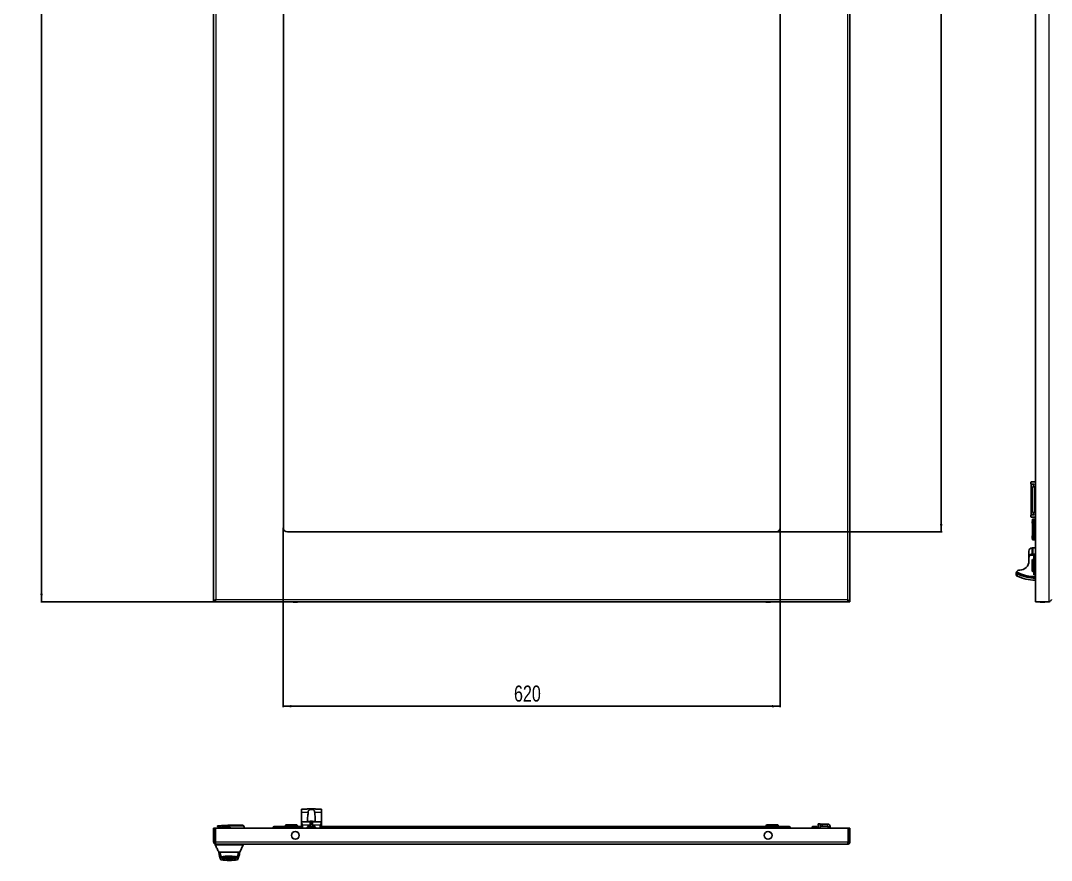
# Model space of a CAD drawing. Header units: millimetres. Extents: x -769 to 1797, y -1657 to 1017.
# Drawn here: x -769 to 517, y -1657 to -609 of the extents above; entities that cross this region are included whole.
import ezdxf

# ---------------------------------------------------------------- set-up
doc = ezdxf.new("R2010")
doc.units = ezdxf.units.MM
doc.layers.add('FORMAT', color=7, linetype='Continuous')
doc.styles.add('SLDTEXTSTYLE0', font='TXT', dxfattribs={"width": 0.75})
doc.dimstyles.new('SLDDIMSTYLE0', dxfattribs={"dimtxt": 20, "dimasz": 10, "dimexe": 0, "dimexo": 0.0625, "dimgap": 5, "dimtad": 2, "dimdec": 1, "dimrnd": 1e-09, "dimzin": 12, "dimdsep": 46, "dimtxsty": 'SLDTEXTSTYLE0', "dimsah": 1, "dimcen": 0.09, "dimadec": 0, "dimazin": 3, "dimtfac": 1, "dimtofl": 0, "dimtmove": 0, "dimatfit": 3, "dimfxl": 0, "dimfrac": 2, "dimtolj": 1, "dimtzin": 12, "dimarcsym": 0})

# ---------------------------------------------------------------- blocks, each defined once
blk = doc.blocks.new('_D_1')
at = {"layer": 'FORMAT'}
for p, q in [((-528.3, 820.5), (-744.1, 820.5)), ((-743.1, -1334.5), (-743.1, 820.5)), ((-528.3, -1334.5), (-744.1, -1334.5))]:
    blk.add_line(p, q, dxfattribs=at)
for points in [[(-743.1, 820.5), (-744.6, 810.5), (-741.5, 810.5)], [(-743.1, -1334.5), (-741.5, -1324.5), (-744.6, -1324.5)]]:
    blk.add_solid(points, dxfattribs=at)
at = {"layer": 'FORMAT', "insert": (-768.8, -286.6), "char_height": 20, "attachment_point": 1, "rotation": 90, "style": 'SLDTEXTSTYLE0'}
blk.add_mtext('2155', dxfattribs=at)
blk = doc.blocks.new('_D_2')
at = {"layer": 'FORMAT'}
for p, q in [((-441.3, -1242.5), (-441.3, -1466)), ((178.7, -1242.5), (178.7, -1466)), ((-441.3, -1465), (178.7, -1465))]:
    blk.add_line(p, q, dxfattribs=at)
for points in [[(-441.3, -1465), (-431.3, -1466.5), (-431.3, -1463.5)], [(178.7, -1465), (168.7, -1463.5), (168.7, -1466.5)]]:
    blk.add_solid(points, dxfattribs=at)
at = {"layer": 'FORMAT', "insert": (-153.4, -1439.2), "char_height": 20, "attachment_point": 1, "style": 'SLDTEXTSTYLE0'}
blk.add_mtext('620', dxfattribs=at)
blk = doc.blocks.new('_D_3')
at = {"layer": 'FORMAT'}
for p, q in [((173.8, 733.5), (380.8, 733.5)), ((379.8, -1247.5), (379.8, 733.5)), ((173.8, -1247.5), (380.8, -1247.5))]:
    blk.add_line(p, q, dxfattribs=at)
for points in [[(379.8, 733.5), (378.2, 723.5), (381.3, 723.5)], [(379.8, -1247.5), (381.3, -1237.5), (378.2, -1237.5)]]:
    blk.add_solid(points, dxfattribs=at)
at = {"layer": 'FORMAT', "insert": (354, -286.6), "char_height": 20, "attachment_point": 1, "rotation": 90, "style": 'SLDTEXTSTYLE0'}
blk.add_mtext('1981', dxfattribs=at)

msp = doc.modelspace()

# ---------------------------------------------------------------- linework, layer by layer
at = {"color": 7, "linetype": 'Continuous', "lineweight": 25}
for p, q in [((-528.25, -1334.51), (-528.25, 820.49)), ((265.75, -1334.51), (265.75, 820.49)), ((497.27, -1334.51), (497.27, 820.49)), ((-441.25, 728.49), (-441.25, -1242.51)), ((178.75, -1242.51), (178.75, 728.49)), ((491.72, -1185.51), (491.72, -1187.51)), ((497.27, -1185.01), (492.22, -1185.01)), ((492.22, -1188.01), (495.72, -1188.01)), ((492.22, -1188.01), (492.22, -1188.31)), ((492.22, -1225.71), (492.22, -1188.31)), ((492.22, -1188.31), (495.22, -1188.31)), ((493.77, -1191.01), (496.77, -1191.01)), ((493.77, -1223.01), (493.77, -1191.01)), ((494.72, -1188.01), (494.72, -1188.31)), ((495.22, -1188.31), (495.72, -1188.31)), ((495.72, -1188.31), (495.72, -1188.01)), ((497.27, -1191.01), (496.77, -1191.01)), ((491.72, -1226.51), (491.72, -1228.51)), ((495.22, -1225.71), (492.22, -1225.71)), ((492.22, -1225.71), (492.22, -1226.01)), ((495.72, -1226.01), (492.22, -1226.01)), ((492.22, -1229.01), (497.27, -1229.01)), ((493.67, -1232.01), (493.67, -1257.01)), ((496.77, -1223.01), (493.77, -1223.01)), ((494.72, -1225.71), (494.72, -1226.01)), ((495.72, -1225.71), (495.22, -1225.71)), ((497.27, -1231.51), (495.67, -1231.51)), ((495.72, -1226.01), (495.72, -1225.71)), ((496.77, -1223.01), (497.27, -1223.01)), ((-436.25, -1247.51), (173.75, -1247.51)), ((495.67, -1257.51), (497.27, -1257.51)), ((489.27, -1277.29), (489.27, -1271.36)), ((489.27, -1277.29), (489.27, -1271.36)), ((493.27, -1267.36), (493.27, -1267.36)), ((493.27, -1267.36), (493.3, -1267.36)), ((493.3, -1267.36), (494.26, -1267.36)), ((494.26, -1267.36), (497.27, -1267.36)), ((489.16, -1281.51), (489.17, -1281.51)), ((489.17, -1279.68), (489.27, -1279.68)), ((489.17, -1279.82), (489.27, -1279.82)), ((489.17, -1279.82), (489.17, -1281.37)), ((489.17, -1281.37), (489.27, -1281.37)), ((489.17, -1281.51), (489.27, -1281.51)), ((489.17, -1281.58), (489.27, -1281.58)), ((489.17, -1281.71), (489.27, -1281.71)), ((489.17, -1282.71), (489.17, -1281.71)), ((489.17, -1283.21), (489.17, -1282.71)), ((489.17, -1282.71), (489.27, -1282.71)), ((489.17, -1283.21), (489.27, -1283.21)), ((489.27, -1279.36), (489.27, -1277.29)), ((489.27, -1279.36), (489.27, -1283.61)), ((493.27, -1275.36), (497.27, -1275.36)), ((493.77, -1282.01), (493.27, -1282.51)), ((493.27, -1296.51), (493.27, -1282.51)), ((495.27, -1282.01), (493.77, -1282.01)), ((493.77, -1282.01), (493.77, -1297.01)), ((495.27, -1277.86), (497.27, -1277.86)), ((495.27, -1280.51), (495.27, -1277.86)), ((495.27, -1298.51), (495.27, -1280.51)), ((496.27, -1279.51), (497.27, -1279.51)), ((475.54, -1299.54), (473.38, -1298.64)), ((493.27, -1296.51), (493.77, -1297.01)), ((493.77, -1297.01), (495.27, -1297.01)), ((495.27, -1301.16), (495.27, -1298.51)), ((497.27, -1301.16), (495.27, -1301.16)), ((497.27, -1299.51), (496.27, -1299.51)), ((-528.25, -1334.51), (-526.25, -1334.51)), ((-525.95, -1334.51), (-525.95, -1332.83)), ((-525.95, -1334.51), (263.45, -1334.51)), ((263.45, -1332.51), (263.45, -1334.51)), ((265.75, -1334.51), (263.75, -1334.51)), ((514.67, -1334.51), (497.27, -1334.51)), ((-418.75, -1593.87), (-418.75, -1597.7)), ((-411.73, -1593.3), (-417.25, -1593.3)), ((-410.84, -1593.26), (-411.37, -1593.26)), ((-401.65, -1593.2), (-410.84, -1593.2)), ((-401.14, -1593.26), (-401.65, -1593.25)), ((-395.25, -1593.3), (-400.77, -1593.3)), ((-393.75, -1593.87), (-393.75, -1597.7)), ((-418.75, -1609.2), (-418.75, -1597.7)), ((-411.1, -1604.99), (-411.1, -1607.57)), ((-401.4, -1607.57), (-401.4, -1604.99)), ((-393.75, -1609.2), (-393.75, -1597.7)), ((-528.25, -1617.2), (-526.25, -1617.2)), ((-528.25, -1634.6), (-528.25, -1617.2)), ((-526.25, -1634.6), (-526.25, -1617.2)), ((-525.95, -1617.2), (263.45, -1617.2)), ((-525.95, -1634.6), (-525.95, -1617.2)), ((-523.25, -1614.3), (-523.25, -1615.2)), ((-523.25, -1614.3), (-521.25, -1614.3)), ((-521.25, -1615.6), (-522.85, -1615.6)), ((-522.66, -1617.2), (-522.75, -1615.6)), ((-521.25, -1614.3), (-519.05, -1614.3)), ((-520.04, -1615.6), (-521.25, -1615.6)), ((-520.25, -1617.2), (-520.25, -1616.7)), ((-518.25, -1617.2), (-518.25, -1616.7)), ((-517.25, -1613.7), (-510.76, -1613.7)), ((-517.25, -1615.7), (-512.25, -1615.7)), ((-512.25, -1615.6), (-512.25, -1617.1)), ((-510.85, -1616.15), (-510.85, -1617.1)), ((-507.65, -1616.15), (-510.85, -1616.15)), ((-510.85, -1616.9), (-507.65, -1616.9)), ((-492.25, -1613.6), (-510.25, -1613.6)), ((-507.65, -1617.1), (-507.65, -1616.15)), ((-490.25, -1617.2), (-490.25, -1615.6)), ((-485.85, -1617), (-490.25, -1617)), ((-453.75, -1617.2), (-453.75, -1616.2)), ((-452.75, -1615.2), (-448.75, -1615.2)), ((-448.75, -1615.2), (-418.75, -1615.2)), ((-448.75, -1615.2), (-448.75, -1616.2)), ((-448.75, -1616.2), (-448.75, -1617.2)), ((-438.25, -1613.2), (-438.75, -1613.7)), ((-438.75, -1613.7), (-438.75, -1615.2)), ((-423.75, -1613.7), (-438.75, -1613.7)), ((-438.25, -1613.2), (-424.25, -1613.2)), ((-423.75, -1613.7), (-424.25, -1613.2)), ((-423.75, -1615.2), (-423.75, -1613.7)), ((-418.75, -1610.08), (-418.75, -1609.2)), ((-418.75, -1609.2), (-405.25, -1609.2)), ((-418.75, -1617.2), (-418.75, -1610.08)), ((-413.88, -1609.1), (-413.88, -1609.2)), ((-413.73, -1609.1), (-413.73, -1609.2)), ((-413.61, -1609.1), (-413.61, -1609.2)), ((-412.8, -1609.1), (-413.61, -1609.1)), ((-412.8, -1609.1), (-412.8, -1609.2)), ((-412.65, -1609.1), (-412.65, -1609.2)), ((-412.53, -1609.1), (-412.53, -1609.2)), ((-412.2, -1609.1), (-412.2, -1609.2)), ((-412.01, -1609.1), (-412.01, -1609.2)), ((-411.48, -1609.1), (-411.48, -1609.2)), ((-411, -1609.1), (-411, -1609.2)), ((-410.83, -1609.1), (-410.83, -1609.2)), ((-410.38, -1609.1), (-410.38, -1609.2)), ((-410.23, -1609.1), (-410.23, -1609.2)), ((-410.11, -1609.1), (-410.11, -1609.2)), ((-409.8, -1609.1), (-409.8, -1609.2)), ((-408.52, -1609.1), (-409.64, -1609.1)), ((-408.52, -1609.1), (-408.52, -1609.2)), ((-408.39, -1609.1), (-408.39, -1609.2)), ((-408.19, -1609.1), (-408.19, -1609.2)), ((-408.18, -1609.1), (-408.18, -1609.2)), ((-407.59, -1609.1), (-408.18, -1609.1)), ((-407.59, -1609.1), (-407.59, -1609.2)), ((-407.32, -1608.88), (-407.35, -1608.64)), ((-407.28, -1608.88), (-407.31, -1608.57)), ((-407.29, -1608.73), (-407.29, -1608.64)), ((-406.69, -1609.1), (-407.27, -1609.1)), ((-407.25, -1609.2), (-405.25, -1609.2)), ((-407.25, -1613.2), (-407.25, -1609.2)), ((-407.25, -1613.2), (-407.25, -1613.23)), ((-406.69, -1609.1), (-406.69, -1609.2)), ((-406.68, -1609.1), (-406.68, -1609.2)), ((-406.68, -1609.1), (-406.5, -1609.1)), ((-406.5, -1609.1), (-406.5, -1609.2)), ((-406.5, -1609.1), (-406.5, -1609.1)), ((-406.49, -1609.1), (-406.49, -1609.2)), ((-406.48, -1608.61), (-406.48, -1608.57)), ((-406.33, -1609.1), (-406.33, -1609.2)), ((-405.53, -1609.1), (-406.33, -1609.1)), ((-405.53, -1609.1), (-405.53, -1609.2)), ((-405.39, -1609.1), (-405.39, -1609.2)), ((-405.27, -1609.1), (-405.27, -1609.2)), ((-405.25, -1609.2), (-405.25, -1613.2)), ((-405.25, -1613.23), (-405.25, -1613.2)), ((-405.2, -1608.65), (-405.19, -1608.57)), ((-405.18, -1609.13), (-404.87, -1609.12)), ((-404.84, -1608.77), (-404.83, -1608.64)), ((-404.84, -1609.1), (-404.84, -1609.2)), ((-404.75, -1609.2), (-393.75, -1609.2)), ((-404.72, -1609.1), (-404.72, -1609.2)), ((-404.35, -1609.1), (-404.35, -1609.2)), ((-404.09, -1609.1), (-404.09, -1609.2)), ((-403.98, -1609.1), (-403.98, -1609.2)), ((-403.83, -1609.1), (-403.83, -1609.2)), ((-403.71, -1609.1), (-403.71, -1609.2)), ((-403.28, -1609.1), (-403.28, -1609.2)), ((-403.25, -1609.1), (-403.28, -1609.1)), ((-403.25, -1609.1), (-403.25, -1609.2)), ((-403.21, -1609.1), (-403.21, -1609.2)), ((-403.05, -1609.1), (-403.05, -1609.2)), ((-402.7, -1609.1), (-402.7, -1609.2)), ((-402.21, -1609.1), (-402.21, -1609.2)), ((-402.01, -1609.1), (-402.01, -1609.2)), ((-401.67, -1609.1), (-401.67, -1609.2)), ((-401.51, -1609.1), (-401.51, -1609.2)), ((-400.45, -1609.1), (-401.51, -1609.1)), ((-400.45, -1609.1), (-400.45, -1609.2)), ((-400.14, -1609.1), (-400.14, -1609.2)), ((-399.98, -1609.1), (-399.98, -1609.2)), ((-399.6, -1609.1), (-399.6, -1609.2)), ((-398.85, -1609.1), (-399.6, -1609.1)), ((-398.85, -1609.1), (-398.85, -1609.2)), ((-393.75, -1610.08), (-393.75, -1609.2)), ((-393.75, -1610.08), (-393.75, -1617.2)), ((-393.75, -1615.2), (186.25, -1615.2)), ((161.75, -1613.2), (161.25, -1613.7)), ((161.25, -1613.7), (161.25, -1615.2)), ((176.25, -1613.7), (161.25, -1613.7)), ((161.75, -1613.2), (175.75, -1613.2)), ((176.25, -1613.7), (175.75, -1613.2)), ((176.25, -1615.2), (176.25, -1613.7)), ((186.25, -1615.2), (190.25, -1615.2)), ((186.25, -1616.2), (186.25, -1615.2)), ((186.25, -1617.2), (186.25, -1616.2)), ((191.25, -1616.2), (191.25, -1617.2)), ((218.7, -1617.2), (218.7, -1615.75)), ((224.7, -1615.15), (219.3, -1615.15)), ((224.7, -1617.2), (224.7, -1615.15)), ((226.2, -1617.15), (224.95, -1617.15)), ((226.2, -1611.65), (228.7, -1611.65)), ((226.2, -1612.15), (226.2, -1611.65)), ((226.2, -1617.2), (226.2, -1612.15)), ((228.7, -1611.65), (228.7, -1612.15)), ((228.7, -1617.2), (228.7, -1612.15)), ((229.2, -1612.15), (228.7, -1612.19)), ((234.14, -1617.15), (228.7, -1617.15)), ((231.2, -1612.15), (229.2, -1612.15)), ((229.2, -1614.65), (231.2, -1614.65)), ((231.2, -1614.65), (231.2, -1612.15)), ((231.2, -1612.15), (238.2, -1612.15)), ((231.2, -1614.65), (238.2, -1614.65)), ((234.19, -1617.2), (234.14, -1617.15)), ((234.14, -1617.2), (234.14, -1617.15)), ((238.7, -1617.2), (238.7, -1615.15)), ((241.2, -1617.2), (241.2, -1615.15)), ((263.45, -1634.6), (263.45, -1617.2)), ((265.75, -1617.2), (263.75, -1617.2)), ((263.75, -1634.6), (263.75, -1617.2)), ((265.75, -1634.6), (265.75, -1617.2)), ((-528.25, -1634.6), (-526.25, -1634.6)), ((-526.25, -1638.2), (-526.25, -1637.2)), ((-525.65, -1637.2), (-526.25, -1637.2)), ((263.15, -1637.2), (-525.65, -1637.2)), ((-496.75, -1638.2), (-520.75, -1638.2)), ((-495.75, -1647.2), (-491.23, -1638.15)), ((-491.25, -1638.2), (-491.25, -1637.2)), ((265.75, -1634.6), (263.75, -1634.6)), ((-519.35, -1647.2), (-521.75, -1647.2)), ((-521.71, -1647.2), (-521.71, -1647.41)), ((-498.16, -1647.2), (-519.35, -1647.2)), ((-514.58, -1654.18), (-514.44, -1654.19)), ((-514.58, -1654.19), (-502.99, -1654.19)), ((-495.75, -1647.2), (-498.16, -1647.2)), ((-495.79, -1647.41), (-495.79, -1647.2))]:
    msp.add_line(p, q, dxfattribs=at)
at = {"color": 8, "linetype": 'Continuous', "lineweight": 18}
for p, q in [((263.15, -1331.91), (263.15, 817.89)), ((514.67, -1334.51), (514.67, 820.49)), ((-525.65, -335.98), (-525.65, -1331.91)), ((495.22, -1188.31), (495.22, -1188.01)), ((495.22, -1191.01), (495.22, -1188.31)), ((496.77, -1223.01), (496.77, -1191.01)), ((495.22, -1225.71), (495.22, -1223.01)), ((495.22, -1226.01), (495.22, -1225.71)), ((495.67, -1257.01), (495.67, -1232.01)), ((495.67, -1232.01), (497.27, -1232.01)), ((497.27, -1257.01), (495.67, -1257.01)), ((489.27, -1271.36), (489.27, -1271.36)), ((493.3, -1274.86), (493.3, -1267.36)), ((494.26, -1267.36), (494.26, -1274.86)), ((497.27, -1276.86), (490.15, -1276.86)), ((493.27, -1275.36), (493.27, -1274.86)), ((493.27, -1274.86), (493.3, -1274.86)), ((493.3, -1275.36), (493.3, -1274.86)), ((493.3, -1274.86), (494.26, -1274.86)), ((494.26, -1274.86), (497.27, -1274.86)), ((495.27, -1280.51), (496.27, -1280.51)), ((496.27, -1279.51), (496.27, -1280.51)), ((496.27, -1280.51), (496.27, -1298.51)), ((497.27, -1280.51), (496.27, -1280.51)), ((473.94, -1297.25), (476.14, -1298.16)), ((495.27, -1298.51), (496.27, -1298.51)), ((496.27, -1298.51), (497.27, -1298.51)), ((496.27, -1299.51), (496.27, -1298.51)), ((-525.65, -1331.91), (263.15, -1331.91)), ((-431.11, -1334.63), (-421.39, -1334.63)), ((-431, -1334.76), (-421.5, -1334.76)), ((158.89, -1334.63), (163.75, -1334.63)), ((159, -1334.76), (163.75, -1334.76)), ((163.75, -1334.63), (168.61, -1334.63)), ((163.75, -1334.76), (168.5, -1334.76)), ((501.41, -1334.63), (511.13, -1334.63)), ((501.52, -1334.76), (511.02, -1334.76)), ((-410.35, -1597.7), (-418.75, -1597.7)), ((-393.75, -1597.7), (-402.16, -1597.7)), ((-523.25, -1615.2), (-521.25, -1615.2)), ((-521.75, -1615.6), (-521.66, -1617.2)), ((-521.25, -1614.3), (-521.25, -1615.2)), ((-521.25, -1615.2), (-519.85, -1615.2)), ((-521.25, -1615.6), (-521.25, -1615.2)), ((-518.25, -1616.7), (-520.25, -1616.7)), ((-517.25, -1615.7), (-517.25, -1613.7)), ((-511.75, -1617.2), (-511.75, -1615.6)), ((-510.25, -1614.1), (-492.25, -1614.1)), ((-490.75, -1615.6), (-490.75, -1617.2)), ((-485.85, -1617.2), (-485.85, -1617)), ((-452.75, -1616.2), (-453.75, -1616.2)), ((-452.75, -1616.2), (-452.75, -1615.2)), ((-452.75, -1616.2), (-452.75, -1617.2)), ((-448.75, -1616.2), (-452.75, -1616.2)), ((-417.25, -1613.2), (-407.75, -1613.2)), ((-417.25, -1613.2), (-417.25, -1617.2)), ((-409.64, -1609.1), (-409.64, -1609.2)), ((-408.11, -1613.71), (-407.98, -1614.19)), ((-407.75, -1613.2), (-407.75, -1609.2)), ((-407.75, -1613.2), (-407.25, -1613.2)), ((-407.75, -1613.23), (-407.75, -1613.2)), ((-407.75, -1613.23), (-407.25, -1613.23)), ((-405.25, -1613.2), (-407.25, -1613.2)), ((-405.25, -1613.2), (-404.75, -1613.2)), ((-405.25, -1613.23), (-404.75, -1613.23)), ((-404.75, -1609.2), (-404.75, -1613.2)), ((-404.75, -1613.2), (-404.75, -1613.23)), ((-404.75, -1613.2), (-395.25, -1613.2)), ((-404.53, -1614.19), (-404.39, -1613.71)), ((-395.25, -1617.2), (-395.25, -1613.2)), ((190.25, -1616.2), (186.25, -1616.2)), ((190.25, -1615.2), (190.25, -1616.2)), ((191.25, -1616.2), (190.25, -1616.2)), ((190.25, -1617.2), (190.25, -1616.2)), ((219.3, -1615.15), (219.3, -1617.2)), ((224.95, -1617.15), (224.95, -1617.2)), ((228.7, -1612.15), (226.2, -1612.15)), ((238.2, -1614.65), (238.2, -1612.15)), ((238.7, -1615.15), (241.2, -1615.15)), ((263.45, -1634.6), (-525.95, -1634.6)), ((-520.75, -1638.2), (-520.75, -1637.2)), ((-496.75, -1638.2), (-496.75, -1637.2))]:
    msp.add_line(p, q, dxfattribs=at)
at = {"color": 7, "linetype": 'Continuous', "lineweight": 25, "flags": 128}
for points in [[(263.75, -1623.7), (263.61, -1623.45), (263.45, -1623.18)], [(263.45, -1632.22), (263.61, -1631.95), (263.75, -1631.7)], [(-517.87, -1654.63), (-518.23, -1653.74), (-518.33, -1653.46)], [(-499.06, -1653.14), (-499.28, -1653.74), (-499.64, -1654.63)]]:
    msp.add_lwpolyline(points, dxfattribs=at)
at = {"color": 8, "linetype": 'Continuous', "lineweight": 18, "flags": 128}
for points in [[(263.45, -1623.78), (263.74, -1624.37), (263.75, -1624.39)], [(263.75, -1631.02), (263.74, -1631.04), (263.45, -1631.62)]]:
    msp.add_lwpolyline(points, dxfattribs=at)
at = {"color": 7, "linetype": 'Continuous', "lineweight": 25}
for centre in [(-426.25, -1626.2), (-426.25, -1626.2), (163.75, -1626.2), (163.75, -1626.2)]:
    msp.add_circle(centre, 4.86, dxfattribs=at)
at = {"color": 8, "linetype": 'Continuous', "lineweight": 18}
for centre in [(-426.25, -1626.2), (163.75, -1626.2)]:
    msp.add_circle(centre, 4.75, dxfattribs=at)
at = {"color": 7, "linetype": 'Continuous', "lineweight": 25}
for centre, radius, start, end in [((492.22, -1185.51), 0.5, 90, 180), ((492.22, -1187.51), 0.5, 180, 270), ((492.22, -1226.51), 0.5, 90, 180), ((492.22, -1228.51), 0.5, 180, 270), ((-436.25, -1242.51), 5, 180, 270), ((173.75, -1242.51), 5, 270, 0), ((493.27, -1271.36), 4, 90, 180), ((493.27, -1271.36), 4, 90, 180), ((477.77, -1283.61), 11.5, 270, 0), ((493.27, -1279.36), 4, 141.31781, 180), ((496.27, -1280.51), 1, 90, 180), ((477.77, -1299.61), 4.5, 90, 148.43185), ((496.27, -1298.51), 1, 180, 270), ((498.27, -1249.46), 58.2, 245.70354, 269.01549), ((498.27, -1249.46), 55, 245.58594, 268.9582), ((-405.35, -1334.57), 25.77, 179.86102, 180.13898), ((-430.99, -1334.63), 0.126, 180, 263.97442), ((-426.25, -1289.76), 45.25, 263.97442, 269.9984), ((-426.25, -1289.76), 45.25, 270.0016, 276.02558), ((-421.52, -1334.63), 0.126, 276.02558, 0), ((-447.16, -1334.57), 25.77, 359.86102, 0.13898), ((184.65, -1334.57), 25.77, 179.86102, 180.13898), ((159.01, -1334.63), 0.126, 180, 263.97442), ((163.75, -1289.76), 45.25, 263.97442, 269.9984), ((163.75, -1289.76), 45.25, 270.0016, 276.02558), ((168.48, -1334.63), 0.126, 276.02558, 0), ((142.84, -1334.57), 25.77, 359.86102, 0.13898), ((527.18, -1334.57), 25.77, 179.86102, 180.13898), ((501.54, -1334.63), 0.126, 180, 263.97442), ((506.27, -1289.76), 45.25, 263.97442, 269.9984), ((506.27, -1289.76), 45.25, 270.0016, 276.02558), ((511.01, -1334.63), 0.126, 276.02558, 0), ((485.37, -1334.57), 25.77, 359.86102, 0.13898), ((-522.85, -1615.2), 0.4, 180, 270), ((-517.25, -1616.7), 3, 90, 180), ((-517.25, -1616.7), 1, 90, 180), ((-485.85, -1617.6), 0.6, 41.81031, 90), ((-452.75, -1616.2), 1, 90, 180), ((-406.25, -1620.2), 6.25, 106.01339, 151.3146), ((-406.25, -1620.2), 4.85, 90, 141.78919), ((-406.25, -1616.5), 8, 98.41771, 108.44436), ((-406.23, -1612.84), 4.34, 104.99458, 114.66368), ((-407.57, -1614.41), 5.54, 85.14071, 94.85929), ((-408.25, -1613.23), 1, 286.01339, 0), ((-407.22, -1608.67), 0.133, 135.20997, 169.83797), ((-406.2, -1616.6), 8.03, 91.99978, 97.83609), ((-405.85, -1610.25), 1.85, 119.67191, 132.73716), ((-405.77, -1615.07), 6.5, 92.24647, 98.7173), ((-406.73, -1615.02), 6.45, 85.77538, 87.76397), ((-406.25, -1620.2), 4.85, 38.21081, 90), ((-406.31, -1616.6), 8.03, 82.16391, 88.00022), ((-404.25, -1613.23), 1, 180, 253.98661), ((-406.4, -1612.92), 4.43, 65.15746, 74.45727), ((-405.32, -1610.21), 1.64, 72.5824, 85.536), ((-406.25, -1616.5), 8, 70.1778, 81.58229), ((-406.24, -1615.54), 7.03, 70.80686, 78.43412), ((-404.23, -1611.23), 2.36, 82.549, 97.451), ((-406.25, -1620.2), 6.25, 28.6854, 73.98661), ((190.25, -1616.2), 1, 0, 90), ((219.3, -1615.75), 0.6, 90, 180), ((224.95, -1616.9), 0.25, 180, 270), ((229.2, -1615.15), 0.5, 90, 180), ((238.2, -1615.15), 3, 0, 90), ((238.2, -1615.15), 0.5, 360, 90), ((256.25, -1627.7), 7.5, 343.7398, 16.2602), ((-529.69, -1647.41), 7.98, 358.26695, 359.99994), ((-494.86, -1644.85), 27, 185.96099, 206.16954), ((-508.75, -1647.2), 11.4, 180, 210.87421), ((-508.75, -1575.41), 82, 262.75342, 277.24658), ((-517.41, -1654.44), 0.5, 203.04365, 263.74905), ((-508.75, -1575.41), 80, 263.74905, 276.25095), ((-500.1, -1654.44), 0.5, 276.25095, 336.95635), ((-508.75, -1647.2), 11.4, 329.05608, 0), ((-522.64, -1644.85), 27, 333.83046, 354.03918), ((-487.81, -1647.41), 7.98, 180, 181.7325)]:
    msp.add_arc(centre, radius, start, end, dxfattribs=at)
at = {"color": 8, "linetype": 'Continuous', "lineweight": 18}
for centre, radius, start, end in [((493.27, -1279.36), 4.5, 90, 152.71955), ((493.77, -1274.87), 0.491, 271.15589, 1.11103), ((498.27, -1249.46), 53.5, 245.55903, 268.92899), ((498.27, -1249.46), 55.65, 245.60841, 268.97035), ((-406.25, -1620.2), 6.75, 106.01339, 153.6122), ((-408.25, -1613.23), 0.5, 286.01339, 0), ((-404.25, -1613.23), 0.5, 180, 253.98661), ((-406.25, -1620.2), 6.75, 26.3878, 73.98661)]:
    msp.add_arc(centre, radius, start, end, dxfattribs=at)
at = {"color": 7, "linetype": 'Continuous', "lineweight": 25}
for points, knots in [([(493.37, -1234), (493.37, -1233.95), (493.37, -1233.86), (493.37, -1233.78), (493.37, -1233.69), (493.37, -1233.56), (493.37, -1233.53), (493.37, -1233.51)], [0, 0, 0, 0, 0.1246927, 0.1871822, 0.2497734, 0.5000394, 1, 1, 1, 1]), ([(493.37, -1234.21), (493.37, -1234.21), (493.37, -1234.21), (493.37, -1234.2), (493.37, -1234.18), (493.37, -1234.16), (493.37, -1234.12), (493.37, -1234.08), (493.37, -1234.04), (493.37, -1234.02), (493.37, -1234)], [0, 0, 0, 0, 0.1288253, 0.1801694, 0.2433966, 0.3698599, 0.4998642, 0.7496495, 0.8434763, 1, 1, 1, 1]), ([(493.37, -1235.72), (493.37, -1235.64), (493.37, -1235.49), (493.37, -1235.27), (493.37, -1235.09), (493.37, -1234.92), (493.37, -1234.82), (493.37, -1234.81), (493.37, -1234.8)], [0, 0, 0, 0, 0.1250486, 0.2498861, 0.3708558, 0.4998199, 0.7496086, 1, 1, 1, 1]), ([(493.37, -1236.57), (493.37, -1236.56), (493.37, -1236.55), (493.37, -1236.46), (493.37, -1236.36), (493.37, -1236.23), (493.37, -1236.03), (493.37, -1235.84), (493.37, -1235.72)], [0, 0, 0, 0, 0.25007, 0.3791813, 0.5004993, 0.6241696, 0.7508424, 1, 1, 1, 1]), ([(493.37, -1252.45), (493.37, -1252.45), (493.37, -1252.47), (493.37, -1252.55), (493.37, -1252.65), (493.37, -1252.78), (493.37, -1252.99), (493.37, -1253.17), (493.37, -1253.29)], [0, 0, 0, 0, 0.2500695, 0.3795588, 0.5004992, 0.6245563, 0.7508428, 1, 1, 1, 1]), ([(493.37, -1253.29), (493.37, -1253.33), (493.37, -1253.41), (493.37, -1253.56), (493.37, -1253.75), (493.37, -1253.92), (493.37, -1254.09), (493.37, -1254.2), (493.37, -1254.21), (493.37, -1254.21)], [0, 0, 0, 0, 0.0626366, 0.1252782, 0.2500723, 0.3748405, 0.4999941, 0.7496958, 1, 1, 1, 1]), ([(493.37, -1254.8), (493.37, -1254.8), (493.37, -1254.8), (493.37, -1254.81), (493.37, -1254.83), (493.37, -1254.85), (493.37, -1254.91), (493.37, -1254.97), (493.37, -1255.01)], [0, 0, 0, 0, 0.1310705, 0.1824367, 0.2437962, 0.3713877, 0.5004416, 1, 1, 1, 1]), ([(493.37, -1255.01), (493.37, -1255.04), (493.37, -1255.09), (493.37, -1255.17), (493.37, -1255.24), (493.37, -1255.33), (493.37, -1255.46), (493.37, -1255.49), (493.37, -1255.51)], [0, 0, 0, 0, 0.0626863, 0.1251726, 0.1876279, 0.2501847, 0.5003136, 1, 1, 1, 1]), ([(489.17, -1279.68), (489.17, -1279.69), (489.17, -1279.69), (489.17, -1279.72), (489.17, -1279.77), (489.17, -1279.8), (489.17, -1279.82)], [0, 0, 0, 0, 0.28083562, 0.55925, 0.77918229, 1, 1, 1, 1]), ([(489.17, -1281.37), (489.17, -1281.39), (489.17, -1281.43), (489.17, -1281.48), (489.17, -1281.5), (489.17, -1281.51), (489.17, -1281.51)], [0, 0, 0, 0, 0.2809531, 0.5593907, 0.7790729, 1, 1, 1, 1]), ([(489.17, -1281.44), (489.17, -1281.46), (489.17, -1281.51), (489.17, -1281.57), (489.17, -1281.58), (489.17, -1281.58)], [0, 0, 0, 0, 0.280801, 0.5596212, 1, 1, 1, 1]), ([(489.27, -1279.28), (489.27, -1279.28), (489.27, -1279.28), (489.27, -1279.28), (489.27, -1279.26), (489.27, -1279.18), (489.27, -1278.85), (489.27, -1278.21), (489.27, -1277.62), (489.27, -1277.29)], [0, 0, 0, 0, 0.0016702, 0.0038887, 0.0095313, 0.0343611, 0.1327508, 0.5262135, 1, 1, 1, 1]), ([(490.15, -1276.86), (490.32, -1276.67), (490.75, -1276.2), (491.69, -1275.61), (492.58, -1275.38), (493.16, -1275.36), (493.27, -1275.36), (493.27, -1275.36)], [0, 0, 0, 0, 0.1941403, 0.4852754, 0.8987792, 0.9967692, 1, 1, 1, 1]), ([(474.32, -1302.49), (474.29, -1302.46), (474.21, -1302.37), (473.75, -1301.73), (473.23, -1300.53), (473.3, -1299.36), (473.33, -1298.88)], [0, 0, 0, 0, 0.10165145, 0.34512768, 0.72904791, 1, 1, 1, 1]), ([(473.38, -1298.64), (473.37, -1298.7), (473.35, -1298.77), (473.33, -1298.86), (473.33, -1298.88)], [0, 0, 0, 0, 0.7894027, 1, 1, 1, 1]), ([(475.29, -1300.14), (475.29, -1300.14), (475.29, -1300.13), (475.29, -1300.12), (475.27, -1300.09), (475.16, -1299.99), (474.66, -1299.67), (474.02, -1299.29), (473.48, -1298.97), (473.33, -1298.88)], [0, 0, 0, 0, 0.0037482, 0.0086979, 0.0182752, 0.0547407, 0.1991768, 0.7745776, 1, 1, 1, 1]), ([(473.38, -1298.64), (473.38, -1298.63), (473.39, -1298.59), (473.45, -1298.34), (473.57, -1297.99), (473.74, -1297.6), (473.88, -1297.35), (473.94, -1297.25)], [0, 0, 0, 0, 0.2129003, 0.4257071, 0.6406126, 0.8533821, 1, 1, 1, 1]), ([(475.54, -1299.54), (475.55, -1299.52), (475.56, -1299.49), (475.66, -1299.26), (475.81, -1298.91), (475.98, -1298.53), (476.09, -1298.28), (476.13, -1298.17), (476.14, -1298.16)], [0, 0, 0, 0, 0.2146349, 0.4292693, 0.6439174, 0.8585946, 0.982146, 1, 1, 1, 1]), ([(474.32, -1302.49), (474.33, -1302.45), (474.37, -1302.35), (474.61, -1301.79), (474.94, -1300.99), (475.2, -1300.37), (475.29, -1300.14)], [0, 0, 0, 0, 0.2373508, 0.52995424, 0.83033059, 1, 1, 1, 1]), ([(-525.65, -1331.91), (-525.99, -1332.12), (-526.33, -1332.34), (-526.96, -1332.77), (-527.25, -1332.99), (-527.73, -1333.42), (-527.92, -1333.64), (-528.18, -1334.07), (-528.25, -1334.29), (-528.25, -1334.51)], [0, 0, 0, 0, 0.25, 0.25, 0.5, 0.5, 0.75, 0.75, 1, 1, 1, 1]), ([(-525.65, -1331.91), (-525.81, -1332.34), (-525.97, -1332.77), (-526.19, -1333.64), (-526.25, -1334.07), (-526.25, -1334.51)], [0, 0, 0, 0, 0.5, 0.5, 1, 1, 1, 1]), ([(-525.95, -1332.51), (-525.9, -1332.51), (-525.85, -1332.44), (-525.75, -1332.22), (-525.7, -1332.06), (-525.65, -1331.91)], [0, 0, 0, 0, 0.5, 0.5, 1, 1, 1, 1]), ([(-525.95, -1334.51), (-525.93, -1334.51), (-525.9, -1334.44), (-525.85, -1334.18), (-525.83, -1333.99), (-525.78, -1333.5), (-525.75, -1333.22), (-525.7, -1332.59), (-525.68, -1332.25), (-525.65, -1331.91)], [0, 0, 0, 0, 0.25, 0.25, 0.5, 0.5, 0.75, 0.75, 1, 1, 1, 1]), ([(265.75, -1334.51), (265.75, -1334.29), (265.68, -1334.07), (265.42, -1333.64), (265.23, -1333.42), (264.75, -1332.99), (264.46, -1332.77), (263.83, -1332.34), (263.49, -1332.12), (263.15, -1331.91)], [0, 0, 0, 0, 0.25, 0.25, 0.5, 0.5, 0.75, 0.75, 1, 1, 1, 1]), ([(263.75, -1334.51), (263.75, -1334.07), (263.68, -1333.64), (263.46, -1332.77), (263.3, -1332.34), (263.15, -1331.91)], [0, 0, 0, 0, 0.5, 0.5, 1, 1, 1, 1]), ([(263.15, -1331.91), (263.2, -1332.06), (263.25, -1332.22), (263.35, -1332.44), (263.4, -1332.51), (263.45, -1332.51)], [0, 0, 0, 0, 0.5, 0.5, 1, 1, 1, 1]), ([(263.15, -1331.91), (263.17, -1332.25), (263.2, -1332.59), (263.25, -1333.22), (263.27, -1333.5), (263.32, -1333.99), (263.35, -1334.18), (263.4, -1334.44), (263.42, -1334.51), (263.45, -1334.51)], [0, 0, 0, 0, 0.25, 0.25, 0.5, 0.5, 0.75, 0.75, 1, 1, 1, 1]), ([(517.27, -1331.91), (517.27, -1332.12), (517.2, -1332.34), (516.94, -1332.77), (516.75, -1332.99), (516.27, -1333.42), (515.98, -1333.64), (515.35, -1334.07), (515.01, -1334.29), (514.67, -1334.51)], [0, 0, 0, 0, 0.25, 0.25, 0.5, 0.5, 0.75, 0.75, 1, 1, 1, 1]), ([(-417.25, -1593.3), (-417.42, -1593.31), (-417.76, -1593.32), (-418.2, -1593.38), (-418.54, -1593.5), (-418.73, -1593.67), (-418.74, -1593.81), (-418.75, -1593.87)], [0, 0, 0, 0, 0.2129003, 0.4257071, 0.6406126, 0.8533821, 1, 1, 1, 1]), ([(-411.73, -1593.3), (-411.63, -1593.29), (-411.5, -1593.28), (-411.39, -1593.26), (-411.37, -1593.26)], [0, 0, 0, 0, 0.7894027, 1, 1, 1, 1]), ([(-410.35, -1597.7), (-410.33, -1597.29), (-410.28, -1596.46), (-409.92, -1595.36), (-409.27, -1594.56), (-408.34, -1594.07), (-407.19, -1593.82), (-405.87, -1593.78), (-404.52, -1593.95), (-403.39, -1594.42), (-402.66, -1595.22), (-402.28, -1596.25), (-402.17, -1597.11), (-402.16, -1597.6), (-402.16, -1597.7)], [0, 0, 0, 0, 0.08850505, 0.1771377, 0.26285808, 0.34469367, 0.43048527, 0.52519344, 0.62564539, 0.72391131, 0.81249436, 0.89448299, 0.97899675, 1, 1, 1, 1]), ([(-401.14, -1593.26), (-401.12, -1593.26), (-401.01, -1593.28), (-400.88, -1593.29), (-400.77, -1593.3)], [0, 0, 0, 0, 0.1619735, 1, 1, 1, 1]), ([(-393.75, -1593.87), (-393.77, -1593.79), (-393.8, -1593.63), (-394.04, -1593.46), (-394.39, -1593.36), (-394.82, -1593.31), (-395.12, -1593.31), (-395.25, -1593.3)], [0, 0, 0, 0, 0.2056827, 0.4113459, 0.6186494, 0.8323389, 1, 1, 1, 1]), ([(-410.35, -1597.7), (-410.4, -1598.7), (-410.51, -1600.84), (-411.03, -1603.28), (-411.08, -1604.59), (-411.1, -1604.99)], [0, 0, 0, 0, 0.3788234, 0.8122279, 1, 1, 1, 1]), ([(-411.1, -1607.57), (-411.06, -1607.84), (-410.97, -1608.39), (-410.19, -1608.84), (-409.19, -1609.05), (-408.42, -1609.08), (-408.14, -1609.1)], [0, 0, 0, 0, 0.2891573, 0.5794111, 0.8475326, 1, 1, 1, 1]), ([(-404.26, -1609.1), (-403.82, -1609.07), (-402.91, -1609), (-401.97, -1608.69), (-401.47, -1608.2), (-401.42, -1607.76), (-401.4, -1607.57)], [0, 0, 0, 0, 0.2581005, 0.5320515, 0.8005593, 1, 1, 1, 1]), ([(-401.4, -1604.99), (-401.49, -1604.08), (-401.66, -1602.22), (-402.12, -1599.62), (-402.15, -1598.09), (-402.16, -1597.7)], [0, 0, 0, 0, 0.4176682, 0.852903, 1, 1, 1, 1]), ([(-507.87, -1613.3), (-507.87, -1613.3), (-507.87, -1613.3), (-507.8, -1613.3), (-507.67, -1613.3), (-507.34, -1613.3), (-507.02, -1613.3), (-506.81, -1613.3)], [0, 0, 0, 0, 0.1246927, 0.1871822, 0.2497734, 0.5000394, 1, 1, 1, 1]), ([(-506.81, -1613.3), (-506.66, -1613.3), (-506.43, -1613.3), (-506.15, -1613.3), (-505.97, -1613.3), (-505.83, -1613.3), (-505.71, -1613.3), (-505.7, -1613.3), (-505.69, -1613.3)], [0, 0, 0, 0, 0.2500888, 0.3824952, 0.5002586, 0.6221632, 0.7501335, 1, 1, 1, 1]), ([(-418.75, -1610.08), (-418.73, -1610.25), (-418.67, -1610.67), (-418.2, -1611.62), (-417.67, -1612.51), (-417.32, -1613.08), (-417.25, -1613.2), (-417.25, -1613.2)], [0, 0, 0, 0, 0.1941403, 0.4852754, 0.8987792, 0.9967692, 1, 1, 1, 1]), ([(-413.73, -1609.1), (-413.75, -1609.1), (-413.79, -1609.1), (-413.85, -1609.1), (-413.87, -1609.1), (-413.87, -1609.1), (-413.88, -1609.1)], [0, 0, 0, 0, 0.28083562, 0.55925, 0.77918229, 1, 1, 1, 1]), ([(-413.61, -1609.1), (-413.61, -1609.1), (-413.61, -1609.1), (-413.64, -1609.1), (-413.69, -1609.1), (-413.72, -1609.1), (-413.73, -1609.1)], [0, 0, 0, 0, 0.2808879, 0.5594825, 0.7792702, 1, 1, 1, 1]), ([(-412.65, -1609.1), (-412.67, -1609.1), (-412.7, -1609.1), (-412.76, -1609.1), (-412.79, -1609.1), (-412.8, -1609.1)], [0, 0, 0, 0, 0.2806376, 0.5608768, 1, 1, 1, 1]), ([(-412.53, -1609.1), (-412.53, -1609.1), (-412.54, -1609.1), (-412.56, -1609.1), (-412.61, -1609.1), (-412.64, -1609.1), (-412.65, -1609.1)], [0, 0, 0, 0, 0.28094104, 0.55911367, 0.77908921, 1, 1, 1, 1]), ([(-412.01, -1609.1), (-412.07, -1609.1), (-412.18, -1609.1), (-412.19, -1609.1), (-412.2, -1609.1)], [0, 0, 0, 0, 0.5593117, 1, 1, 1, 1]), ([(-411.48, -1609.1), (-411.54, -1609.1), (-411.66, -1609.1), (-411.85, -1609.1), (-411.95, -1609.1), (-412.01, -1609.1)], [0, 0, 0, 0, 0.280496, 0.560765, 1, 1, 1, 1]), ([(-411, -1609.1), (-411.07, -1609.1), (-411.19, -1609.1), (-411.39, -1609.1), (-411.48, -1609.1)], [0, 0, 0, 0, 0.560137, 1, 1, 1, 1]), ([(-410.83, -1609.1), (-410.84, -1609.1), (-410.85, -1609.1), (-410.95, -1609.1), (-411, -1609.1)], [0, 0, 0, 0, 0.5599138, 1, 1, 1, 1]), ([(-410.23, -1609.1), (-410.25, -1609.1), (-410.29, -1609.1), (-410.35, -1609.1), (-410.37, -1609.1), (-410.37, -1609.1), (-410.38, -1609.1)], [0, 0, 0, 0, 0.2807653, 0.5591779, 0.7791749, 1, 1, 1, 1]), ([(-410.11, -1609.1), (-410.11, -1609.1), (-410.11, -1609.1), (-410.14, -1609.1), (-410.19, -1609.1), (-410.22, -1609.1), (-410.23, -1609.1)], [0, 0, 0, 0, 0.280828, 0.5594169, 0.7793931, 1, 1, 1, 1]), ([(-409.64, -1609.1), (-409.66, -1609.1), (-409.71, -1609.1), (-409.76, -1609.1), (-409.8, -1609.1), (-409.8, -1609.1), (-409.8, -1609.1)], [0, 0, 0, 0, 0.2809514, 0.5599669, 0.7794314, 1, 1, 1, 1]), ([(-408.39, -1609.1), (-408.39, -1609.1), (-408.39, -1609.1), (-408.42, -1609.1), (-408.47, -1609.1), (-408.51, -1609.1), (-408.52, -1609.1)], [0, 0, 0, 0, 0.2807125, 0.5587014, 0.7790455, 1, 1, 1, 1]), ([(-408.18, -1609.1), (-408.19, -1609.1), (-408.19, -1609.1), (-408.19, -1609.1), (-408.19, -1609.1)], [0, 0, 0, 0, 0.56008114, 1, 1, 1, 1]), ([(-407.75, -1609.2), (-407.75, -1609.2), (-407.75, -1609.2), (-407.74, -1609.2), (-407.73, -1609.2), (-407.69, -1609.2), (-407.57, -1609.2), (-407.35, -1609.2), (-407.29, -1609.2), (-407.25, -1609.2)], [0, 0, 0, 0, 0.0016702, 0.0038887, 0.0095313, 0.0343611, 0.1327508, 0.5262135, 1, 1, 1, 1]), ([(-407.41, -1609.1), (-407.44, -1609.1), (-407.48, -1609.1), (-407.55, -1609.1), (-407.58, -1609.1), (-407.59, -1609.1)], [0, 0, 0, 0, 0.2812256, 0.5615217, 1, 1, 1, 1]), ([(-406.68, -1609.1), (-406.68, -1609.1), (-406.69, -1609.1), (-406.69, -1609.1), (-406.69, -1609.1)], [0, 0, 0, 0, 0.5595043, 1, 1, 1, 1]), ([(-406.33, -1609.1), (-406.35, -1609.1), (-406.4, -1609.1), (-406.45, -1609.1), (-406.48, -1609.1), (-406.48, -1609.1), (-406.49, -1609.1)], [0, 0, 0, 0, 0.2808549, 0.5597179, 0.7795181, 1, 1, 1, 1]), ([(-405.39, -1609.1), (-405.41, -1609.1), (-405.45, -1609.1), (-405.51, -1609.1), (-405.53, -1609.1), (-405.53, -1609.1), (-405.53, -1609.1)], [0, 0, 0, 0, 0.2808126, 0.5590988, 0.7791702, 1, 1, 1, 1]), ([(-405.27, -1609.1), (-405.27, -1609.1), (-405.27, -1609.1), (-405.3, -1609.1), (-405.34, -1609.1), (-405.38, -1609.1), (-405.39, -1609.1)], [0, 0, 0, 0, 0.2809124, 0.5594047, 0.7791083, 1, 1, 1, 1]), ([(-405.25, -1609.2), (-405.21, -1609.2), (-405.13, -1609.2), (-404.88, -1609.2), (-404.75, -1609.2), (-404.75, -1609.2)], [0, 0, 0, 0, 0.47546119, 0.99405646, 1, 1, 1, 1]), ([(-404.84, -1609.1), (-404.86, -1609.1), (-404.9, -1609.1), (-404.96, -1609.1), (-404.98, -1609.1), (-404.98, -1609.1), (-404.98, -1609.1)], [0, 0, 0, 0, 0.2808885, 0.5590229, 0.7791551, 1, 1, 1, 1]), ([(-404.72, -1609.1), (-404.72, -1609.1), (-404.72, -1609.1), (-404.75, -1609.1), (-404.79, -1609.1), (-404.82, -1609.1), (-404.84, -1609.1)], [0, 0, 0, 0, 0.2809002, 0.5594983, 0.7791483, 1, 1, 1, 1]), ([(-404.35, -1609.1), (-404.4, -1609.1), (-404.51, -1609.1), (-404.65, -1609.1), (-404.71, -1609.1), (-404.72, -1609.1), (-404.72, -1609.1)], [0, 0, 0, 0, 0.2809352, 0.5594866, 0.7792447, 1, 1, 1, 1]), ([(-404.09, -1609.1), (-404.14, -1609.1), (-404.22, -1609.1), (-404.31, -1609.1), (-404.35, -1609.1)], [0, 0, 0, 0, 0.5594415, 1, 1, 1, 1]), ([(-403.98, -1609.1), (-403.98, -1609.1), (-403.99, -1609.1), (-404.06, -1609.1), (-404.09, -1609.1)], [0, 0, 0, 0, 0.5603128, 1, 1, 1, 1]), ([(-403.83, -1609.1), (-403.85, -1609.1), (-403.89, -1609.1), (-403.95, -1609.1), (-403.97, -1609.1), (-403.97, -1609.1), (-403.98, -1609.1)], [0, 0, 0, 0, 0.2809103, 0.559174, 0.7791663, 1, 1, 1, 1]), ([(-403.71, -1609.1), (-403.71, -1609.1), (-403.71, -1609.1), (-403.74, -1609.1), (-403.79, -1609.1), (-403.82, -1609.1), (-403.83, -1609.1)], [0, 0, 0, 0, 0.28084865, 0.55948998, 0.77915764, 1, 1, 1, 1]), ([(-403.21, -1609.1), (-403.22, -1609.1), (-403.24, -1609.1), (-403.24, -1609.1), (-403.25, -1609.1)], [0, 0, 0, 0, 0.560691, 1, 1, 1, 1]), ([(-403.05, -1609.1), (-403.08, -1609.1), (-403.15, -1609.1), (-403.19, -1609.1), (-403.21, -1609.1)], [0, 0, 0, 0, 0.5595417, 1, 1, 1, 1]), ([(-402.7, -1609.1), (-402.77, -1609.1), (-402.89, -1609.1), (-403, -1609.1), (-403.05, -1609.1)], [0, 0, 0, 0, 0.5605138, 1, 1, 1, 1]), ([(-402.21, -1609.1), (-402.28, -1609.1), (-402.42, -1609.1), (-402.61, -1609.1), (-402.7, -1609.1)], [0, 0, 0, 0, 0.5592171, 1, 1, 1, 1]), ([(-402.01, -1609.1), (-402.02, -1609.1), (-402.03, -1609.1), (-402.15, -1609.1), (-402.21, -1609.1)], [0, 0, 0, 0, 0.5603404, 1, 1, 1, 1]), ([(-401.51, -1609.1), (-401.54, -1609.1), (-401.58, -1609.1), (-401.64, -1609.1), (-401.66, -1609.1), (-401.67, -1609.1), (-401.67, -1609.1)], [0, 0, 0, 0, 0.2808719, 0.5597012, 0.7793822, 1, 1, 1, 1]), ([(-399.98, -1609.1), (-400.03, -1609.1), (-400.12, -1609.1), (-400.13, -1609.1), (-400.14, -1609.1)], [0, 0, 0, 0, 0.5589475, 1, 1, 1, 1]), ([(-399.6, -1609.1), (-399.68, -1609.1), (-399.82, -1609.1), (-399.93, -1609.1), (-399.98, -1609.1)], [0, 0, 0, 0, 0.5597473, 1, 1, 1, 1]), ([(-395.25, -1613.2), (-395.25, -1613.2), (-395.18, -1613.08), (-394.83, -1612.51), (-394.3, -1611.62), (-393.83, -1610.67), (-393.78, -1610.25), (-393.75, -1610.08)], [0, 0, 0, 0, 0.0032308, 0.1012208, 0.5147246, 0.8058597, 1, 1, 1, 1]), ([(-528.25, -1634.6), (-528.25, -1634.77), (-528.24, -1634.94), (-528.17, -1635.28), (-528.12, -1635.44), (-527.99, -1635.76), (-527.91, -1635.91), (-527.72, -1636.19), (-527.61, -1636.32), (-527.37, -1636.56), (-527.24, -1636.67), (-526.95, -1636.86), (-526.8, -1636.94), (-526.33, -1637.13), (-526, -1637.2), (-525.65, -1637.2)], [0, 0, 0, 0, 0.125, 0.125, 0.25, 0.25, 0.375, 0.375, 0.5, 0.5, 0.625, 0.625, 0.75, 0.75, 1, 1, 1, 1]), ([(-526.28, -1638.15), (-525.9, -1638.91), (-525.09, -1640.53), (-523.97, -1642.77), (-522.83, -1645.05), (-522.12, -1646.46), (-521.75, -1647.2)], [0, 0, 0, 0, 0.2163272, 0.4539552, 0.7147448, 1, 1, 1, 1]), ([(-526.25, -1634.6), (-526.25, -1634.76), (-526.19, -1634.91), (-525.97, -1635.14), (-525.81, -1635.2), (-525.65, -1635.2)], [0, 0, 0, 0, 0.5, 0.5, 1, 1, 1, 1]), ([(-520.75, -1638.2), (-521.37, -1638.2), (-522.61, -1638.2), (-524.26, -1638.2), (-525.5, -1638.2), (-526.16, -1638.2), (-526.23, -1638.2), (-526.25, -1638.2)], [0, 0, 0, 0, 0.2146939, 0.4293877, 0.6440816, 0.8587754, 1, 1, 1, 1]), ([(-525.65, -1637.2), (-525.68, -1637.2), (-525.7, -1637.13), (-525.75, -1636.87), (-525.78, -1636.68), (-525.83, -1636.2), (-525.85, -1635.91), (-525.9, -1635.28), (-525.93, -1634.94), (-525.95, -1634.6)], [0, 0, 0, 0, 0.25, 0.25, 0.5, 0.5, 0.75, 0.75, 1, 1, 1, 1]), ([(-491.25, -1638.2), (-491.31, -1638.2), (-491.43, -1638.2), (-492.38, -1638.2), (-493.78, -1638.2), (-495.33, -1638.2), (-496.35, -1638.2), (-496.75, -1638.2)], [0, 0, 0, 0, 0.2146898, 0.4293796, 0.6440728, 0.8587666, 1, 1, 1, 1]), ([(263.15, -1635.2), (263.31, -1635.2), (263.46, -1635.14), (263.68, -1634.91), (263.75, -1634.76), (263.75, -1634.6)], [0, 0, 0, 0, 0.5, 0.5, 1, 1, 1, 1]), ([(263.15, -1637.2), (263.32, -1637.2), (263.49, -1637.18), (263.82, -1637.12), (263.99, -1637.07), (264.3, -1636.94), (264.45, -1636.86), (264.73, -1636.67), (264.87, -1636.56), (265.11, -1636.32), (265.22, -1636.18), (265.4, -1635.9), (265.49, -1635.75), (265.68, -1635.28), (265.75, -1634.94), (265.75, -1634.6)], [0, 0, 0, 0, 0.125, 0.125, 0.25, 0.25, 0.375, 0.375, 0.5, 0.5, 0.625, 0.625, 0.75, 0.75, 1, 1, 1, 1]), ([(263.45, -1634.6), (263.42, -1634.94), (263.4, -1635.28), (263.35, -1635.91), (263.32, -1636.2), (263.27, -1636.68), (263.25, -1636.87), (263.2, -1637.13), (263.17, -1637.2), (263.15, -1637.2)], [0, 0, 0, 0, 0.25, 0.25, 0.5, 0.5, 0.75, 0.75, 1, 1, 1, 1]), ([(-518.51, -1653.08), (-518.4, -1653.23), (-518.17, -1653.54), (-517.72, -1653.83), (-517.31, -1653.99), (-516.93, -1654.08), (-516.41, -1654.15), (-515.66, -1654.18), (-514.94, -1654.19), (-514.48, -1654.19), (-514.44, -1654.19)], [0, 0, 0, 0, 0.0869071, 0.1704438, 0.2539948, 0.3528324, 0.4937553, 0.7505856, 0.9754009, 1, 1, 1, 1]), ([(-516.5, -1654.42), (-516.42, -1654.39), (-516.25, -1654.33), (-514.92, -1654.35), (-512.96, -1654.4), (-510.51, -1654.45), (-507.87, -1654.46), (-505.32, -1654.42), (-503.16, -1654.36), (-501.63, -1654.33), (-500.9, -1654.37), (-501.06, -1654.5), (-502.07, -1654.7), (-503.84, -1654.92), (-506.16, -1655.09), (-508.78, -1655.16), (-511.38, -1655.09), (-513.68, -1654.92), (-515.43, -1654.7), (-516.37, -1654.52), (-516.46, -1654.45), (-516.5, -1654.42)], [0, 0, 0, 0, 0.0534347, 0.1068683, 0.1603578, 0.2139914, 0.2676191, 0.3211807, 0.3747785, 0.42843, 0.4819835, 0.5354001, 0.5889254, 0.6427726, 0.6967363, 0.7503669, 0.8035674, 0.8567592, 0.9103691, 0.9643256, 1, 1, 1, 1]), ([(-504.15, -1654.18), (-503.95, -1654.18), (-503.3, -1654.19), (-502.38, -1654.19), (-501.4, -1654.17), (-500.76, -1654.11), (-500.22, -1654), (-499.74, -1653.81), (-499.28, -1653.5), (-499.08, -1653.18), (-498.99, -1653.04)], [0, 0, 0, 0, 0.0837331, 0.2715555, 0.4689267, 0.6817432, 0.7817879, 0.8629526, 0.9411438, 1, 1, 1, 1])]:
    msp.add_open_spline(points, degree=3, knots=knots, dxfattribs=at)
for points in [[(493.67, -1232.01), (493.68, -1231.94), (493.69, -1231.81), (493.81, -1231.64), (493.98, -1231.53), (494.11, -1231.51), (494.17, -1231.51)], [(495.67, -1231.51), (495.48, -1231.51), (495.08, -1231.51), (494.59, -1231.51), (494.24, -1231.51), (494.19, -1231.51), (494.17, -1231.51)], [(494.17, -1257.51), (494.11, -1257.5), (493.98, -1257.48), (493.81, -1257.37), (493.69, -1257.2), (493.68, -1257.07), (493.67, -1257.01)], [(494.17, -1257.51), (494.19, -1257.51), (494.24, -1257.51), (494.59, -1257.51), (495.08, -1257.51), (495.48, -1257.51), (495.67, -1257.51)], [(-512.25, -1615.6), (-512.22, -1615.34), (-512.16, -1614.81), (-511.7, -1614.15), (-511.04, -1613.69), (-510.51, -1613.63), (-510.25, -1613.6)], [(-492.25, -1613.6), (-491.99, -1613.63), (-491.47, -1613.69), (-490.81, -1614.15), (-490.34, -1614.81), (-490.28, -1615.34), (-490.25, -1615.6)]]:
    msp.add_open_spline(points, degree=3, dxfattribs=at)
at = {"color": 8, "linetype": 'Continuous', "lineweight": 18}
for points in [[(495.67, -1232.01), (495.41, -1232.01), (494.89, -1232.01), (494.23, -1232.01), (493.76, -1232.01), (493.7, -1232.01), (493.67, -1232.01)], [(495.67, -1231.51), (495.67, -1231.51), (495.67, -1231.53), (495.67, -1231.64), (495.67, -1231.81), (495.67, -1231.94), (495.67, -1232.01)], [(493.67, -1257.01), (493.7, -1257.01), (493.76, -1257.01), (494.23, -1257.01), (494.89, -1257.01), (495.41, -1257.01), (495.67, -1257.01)], [(495.67, -1257.01), (495.67, -1257.07), (495.67, -1257.2), (495.67, -1257.37), (495.67, -1257.48), (495.67, -1257.5), (495.67, -1257.51)], [(-511.75, -1615.6), (-511.82, -1615.6), (-511.95, -1615.6), (-512.11, -1615.6), (-512.23, -1615.6), (-512.24, -1615.6), (-512.25, -1615.6)], [(-511.75, -1615.6), (-511.73, -1615.4), (-511.68, -1615.01), (-511.34, -1614.51), (-510.84, -1614.17), (-510.45, -1614.12), (-510.25, -1614.1)], [(-510.25, -1613.6), (-510.25, -1613.61), (-510.25, -1613.62), (-510.25, -1613.74), (-510.25, -1613.9), (-510.25, -1614.03), (-510.25, -1614.1)], [(-492.25, -1614.1), (-492.25, -1614.03), (-492.25, -1613.9), (-492.25, -1613.74), (-492.25, -1613.62), (-492.25, -1613.61), (-492.25, -1613.6)], [(-492.25, -1614.1), (-492.06, -1614.12), (-491.66, -1614.17), (-491.17, -1614.51), (-490.82, -1615.01), (-490.78, -1615.4), (-490.75, -1615.6)], [(-490.75, -1615.6), (-490.69, -1615.6), (-490.56, -1615.6), (-490.39, -1615.6), (-490.28, -1615.6), (-490.26, -1615.6), (-490.25, -1615.6)]]:
    msp.add_open_spline(points, degree=3, dxfattribs=at)
for points, knots in [([(-518.44, -1653.01), (-518.46, -1652.95), (-518.5, -1652.81), (-517.21, -1652.45), (-514.95, -1652.06), (-512.27, -1651.81), (-509.41, -1651.69), (-506.49, -1651.73), (-503.49, -1651.95), (-501.01, -1652.3), (-499.44, -1652.68), (-498.77, -1652.93), (-499, -1653), (-499.04, -1653.01)], [0, 0, 0, 0, 0.0803576, 0.1891649, 0.2968747, 0.4019266, 0.4692137, 0.5694027, 0.6695578, 0.7705258, 0.8742953, 0.9809611, 1, 1, 1, 1]), ([(-502.99, -1654.18), (-502.8, -1654.18), (-501.87, -1654.19), (-500.97, -1654.14), (-500.5, -1653.98), (-501.02, -1653.71), (-502.37, -1653.39), (-504.4, -1653.09), (-506.88, -1652.9), (-509.29, -1652.87), (-511.66, -1652.97), (-513.86, -1653.18), (-515.75, -1653.51), (-516.82, -1653.83), (-516.92, -1654.06), (-516.19, -1654.18), (-515.09, -1654.18), (-514.58, -1654.18)], [0, 0, 0, 0, 0.0192367, 0.094456, 0.1699471, 0.2441381, 0.3159472, 0.3852689, 0.4535156, 0.5215221, 0.5672456, 0.638978, 0.7131499, 0.7886393, 0.8638631, 0.9373477, 1, 1, 1, 1])]:
    msp.add_open_spline(points, degree=3, knots=knots, dxfattribs=at)

# ---------------------------------------------------------------- dimensions: what is measured, and where the dimension line sits
at = {"layer": 'FORMAT'}
for base, p1, p2, picture, middle in [((-743.06, 820.49), (-528.25, -1334.51), (-528.25, 820.49), '_D_1', (-743.06, -257.01)), ((379.75, 733.49), (173.75, -1247.51), (173.75, 733.49), '_D_3', (379.75, -257.01))]:
    dim = msp.add_linear_dim(base=base, p1=p1, p2=p2, angle=90, dimstyle='SLDDIMSTYLE0', dxfattribs=at)
    dim.commit()
    dim.dimension.update_dxf_attribs({"geometry": picture, "text_midpoint": middle, "dimtype": 160})
dim = msp.add_linear_dim(base=(178.75, -1465.01), p1=(-441.25, -1242.51), p2=(178.75, -1242.51), dimstyle='SLDDIMSTYLE0', dxfattribs=at)
dim.commit()
dim.dimension.update_dxf_attribs({"geometry": '_D_2', "text_midpoint": (-131.25, -1465.01), "dimtype": 160})

doc.saveas('drawing.dxf')
